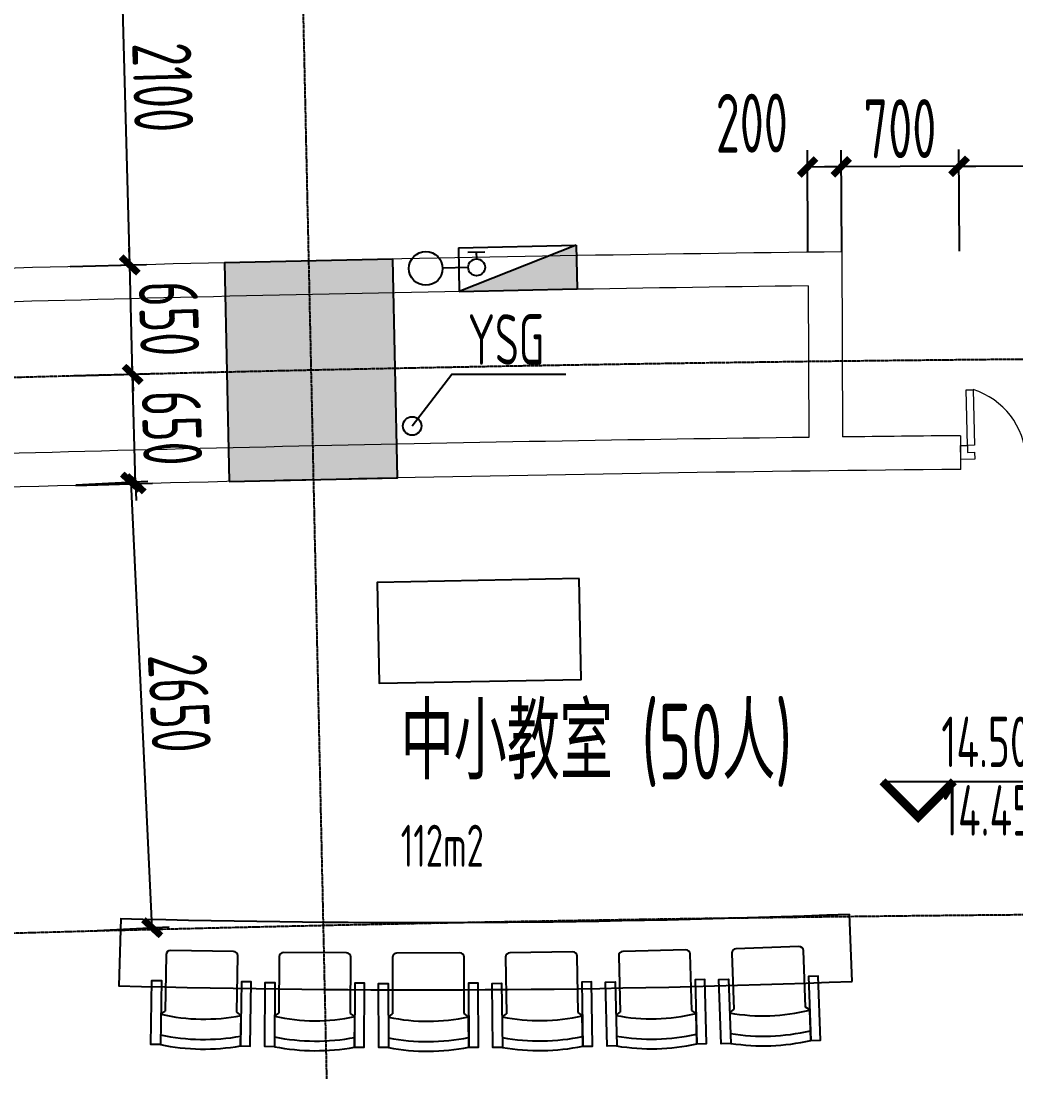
# Model space of a CAD drawing. Header units: millimetres. Extents: x 11677979 to 24947533, y -12764720 to -6308891.
# Drawn here: x 11770059 to 11775968, y -6381724 to -6375480 of the extents above; entities that cross this region are included whole.
import ezdxf
from ezdxf.enums import TextEntityAlignment as Align

# ---------------------------------------------------------------- set-up
doc = ezdxf.new("R2010")
doc.units = ezdxf.units.MM
doc.header["$LTSCALE"] = 10
for name, pattern in [('A2-RG-AXIS$0$CENTER', [2, 1.25, -0.25, 0.25, -0.25]), ('A2-RG-AXIS$0$DOTE', [2.42, 2, -0.2, 0.02, -0.2]), ('A2-RI-F4$0$A2-RG-AXIS$0$CENTER', [2, 1.25, -0.25, 0.25, -0.25]), ('A2-RI-F4$0$A2-RG-AXIS$0$DOTE', [2.42, 2, -0.2, 0.02, -0.2])]:
    doc.linetypes.add(name, pattern=pattern)
for name, color, linetype in [('A2-RB-F4$0$A-DIMS-100', 1, 'Continuous'), ('A2-RD-F4$0$$0$123', 251, 'Continuous'), ('A2-RG-AXIS$0$A-GRID', 1, 'A2-RG-AXIS$0$CENTER'), ('A2-RI-F4$0$$2$A-SYMB', 4, 'Continuous'), ('A2-RI-F4$0$0P-FE-FH-P', 41, 'A2-RI-F4$0$YJdef_FE-FH_LINE_F'), ('A2-RI-F4$0$0P-FE-FH-V', 141, 'Continuous'), ('A2-RI-F4$0$0P-FE-HY', 141, 'Continuous'), ('A2-RI-F4$0$A-ROOF-DRAN', 175, 'Continuous'), ('A2-RI-F4$0$A-SYMB-AREA', 4, 'Continuous'), ('A2-RI-F4$0$A-SYMB-NAME', 4, 'Continuous'), ('A2-RI-F4$0$A2-RB-F4$0$A-DIMS-100', 1, 'Continuous'), ('A2-RI-F4$0$A2-RD-F4$0$$0$123', 251, 'Continuous'), ('A2-RI-F4$0$A2-RG-AXIS$0$A-GRID', 1, 'A2-RI-F4$0$A2-RG-AXIS$0$CENTER'), ('A2-RI-F4$0$A2-RS-F4$0$A-HATH-GRAY', 8, 'Continuous'), ('A2-RI-F4$0$A2-RS-F4$0$A-WALL-CONC', 6, 'Continuous'), ('A2-RS-F4$0$A-HATH-GRAY', 8, 'Continuous'), ('A2-RS-F4$0$A-WALL-CONC', 6, 'Continuous')]:
    doc.layers.add(name, color=color, linetype=linetype)
doc.layers.add('A2-RI-F4$0$A-DOOR', color=32, linetype='Continuous', lineweight=5)
doc.layers.add('A2-RI-F4$0$A-WALL', color=7, linetype='Continuous', lineweight=5)
doc.styles.add('A2-RB-F4$0$XD2008', font='hzs.shx', dxfattribs={"width": 0.7, "bigfont": 'hztxt.shx'})
doc.styles.add('A2-RI-F4$0$$0$XD2008', font='hzs.shx', dxfattribs={"width": 0.7, "bigfont": 'hztxt.shx'})
doc.styles.add('A2-RI-F4$0$A2-RB-F4$0$XD2008', font='hzs.shx', dxfattribs={"width": 0.7, "bigfont": 'hztxt.shx'})
doc.styles.add('A2-RI-F4$0$ECADI', font='hzs.shx', dxfattribs={"width": 0.7, "bigfont": 'hztxt.shx'})
doc.styles.add('A2-RI-F4$0$hz1', font='hzs.shx', dxfattribs={"width": 0.75, "bigfont": 'hztxt.shx'})
doc.linetypes.add('A2-RI-F4$0$YJdef_FE-FH_LINE_F', pattern='A,4,-0.2,["F",A2-RI-F4$0$hz1,S=0.2,R=0,X=-0.1,Y=-0.1],-0.1', length=4.3)
doc.dimstyles.new('A2-RB-F4$0$XD100$0', dxfattribs={"dimscale": 100, "dimtxt": 3.5, "dimasz": 1, "dimexe": 1, "dimexo": 2, "dimgap": 0.5, "dimtad": 1, "dimdec": 0, "dimdsep": 46, "dimtxsty": 'A2-RB-F4$0$XD2008', "dimblk1": 'A2-RB-F4$0$_ArchTick', "dimblk2": 'A2-RB-F4$0$_ArchTick', "dimsah": 1, "dimcen": 2.5, "dimclrt": 4, "dimaunit": 1, "dimadec": 0, "dimazin": 0, "dimtfac": 1, "dimtdec": 0, "dimtix": 1, "dimtmove": 1, "dimatfit": 3, "dimfxl": 0, "dimtolj": 1, "dimtzin": 0, "dimarcsym": 0})
doc.dimstyles.new('A2-RI-F4$0$A2-RB-F4$0$XD100$0', dxfattribs={"dimscale": 100, "dimtxt": 3.5, "dimasz": 1, "dimexe": 1, "dimexo": 2, "dimgap": 0.5, "dimtad": 1, "dimdec": 0, "dimdsep": 46, "dimtxsty": 'A2-RI-F4$0$A2-RB-F4$0$XD2008', "dimblk1": 'A2-RI-F4$0$A2-RB-F4$0$_ArchTick', "dimblk2": 'A2-RI-F4$0$A2-RB-F4$0$_ArchTick', "dimsah": 1, "dimcen": 2.5, "dimclrt": 4, "dimaunit": 1, "dimadec": 0, "dimazin": 0, "dimtfac": 1, "dimtdec": 0, "dimtix": 1, "dimtmove": 1, "dimatfit": 3, "dimfxl": 0, "dimtolj": 1, "dimtzin": 0, "dimarcsym": 0})

# ---------------------------------------------------------------- blocks, each defined once
blk = doc.blocks.new('A2-RB-F4$0$_ArchTick')
at = {"color": 0, "linetype": 'ByBlock', "const_width": 0.4}
blk.add_lwpolyline([(-0.5, -0.5), (0.5, 0.5)], dxfattribs=at)
blk = doc.blocks.new('*D273')
at = {"layer": 'A2-RB-F4$0$A-DIMS-100', "color": 0, "lineweight": -2, "transparency": 16777216}
for p, q in [((11770384.7, -6378234.8), (11770811.9, -6378214.5)), ((11770837.9, -6380866.8), (11770712, -6378219.2)), ((11770510.5, -6380882.4), (11770937.7, -6380862.1))]:
    blk.add_line(p, q, dxfattribs=at)
at = {"layer": 'Defpoints', "color": 0, "transparency": 16777216}
for p in [(11770712, -6378219.2), (11770184.9, -6378244.3), (11770310.7, -6380891.9)]:
    blk.add_point(p, dxfattribs=at)
at = {"layer": 'A2-RB-F4$0$A-DIMS-100', "color": 0, "lineweight": -2, "transparency": 16777216, "xscale": 100, "yscale": 100, "zscale": 100}
for p, rotation in [((11770712, -6378219.2), 92.72074482102119), ((11770837.9, -6380866.8), 272.7207448210212)]:
    blk.add_blockref('A2-RB-F4$0$_ArchTick', p, dxfattribs=dict(at, rotation=rotation))
at = {"layer": 'A2-RB-F4$0$A-DIMS-100', "color": 4, "transparency": 16777216, "insert": (11770999.7, -6379532.3), "char_height": 350, "attachment_point": 5, "rotation": 272.72074, "style": 'A2-RB-F4$0$XD2008'}
blk.add_mtext('\\A1;2650', dxfattribs=at)
blk = doc.blocks.new('*D324')
at = {"layer": 'A2-RB-F4$0$A-DIMS-100', "color": 0, "lineweight": -2, "transparency": 16777216}
for p, q in [((11770721.8, -6377579.5), (11770719.1, -6377479.6)), ((11770367.3, -6377589.1), (11770821.8, -6377576.8)), ((11770739.4, -6378229.3), (11770721.8, -6377579.5)), ((11770384.8, -6378238.9), (11770839.4, -6378226.6)), ((11770739.4, -6378229.3), (11770742.1, -6378329.2))]:
    blk.add_line(p, q, dxfattribs=at)
at = {"layer": 'Defpoints', "color": 0, "transparency": 16777216}
for p in [(11770167.3, -6377594.5), (11770721.8, -6377579.5), (11770184.9, -6378244.3)]:
    blk.add_point(p, dxfattribs=at)
at = {"layer": 'A2-RB-F4$0$A-DIMS-100', "color": 0, "lineweight": -2, "transparency": 16777216, "xscale": 100, "yscale": 100, "zscale": 100}
for p, rotation in [((11770721.8, -6377579.5), 271.5494321875487), ((11770739.4, -6378229.3), 91.54943218754872)]:
    blk.add_blockref('A2-RB-F4$0$_ArchTick', p, dxfattribs=dict(at, rotation=rotation))
at = {"layer": 'A2-RB-F4$0$A-DIMS-100', "color": 4, "transparency": 16777216, "insert": (11770955.5, -6377898.3), "char_height": 350, "attachment_point": 5, "rotation": 271.54943, "style": 'A2-RB-F4$0$XD2008'}
blk.add_mtext('\\A1;650', dxfattribs=at)
blk = doc.blocks.new('*D325')
at = {"layer": 'A2-RB-F4$0$A-DIMS-100', "color": 0, "lineweight": -2, "transparency": 16777216}
for p, q in [((11770704.3, -6376929.8), (11770701.6, -6376829.8)), ((11770349.7, -6376939.3), (11770804.2, -6376927.1)), ((11770721.8, -6377579.5), (11770704.3, -6376929.8)), ((11770367.3, -6377589.1), (11770821.8, -6377576.8)), ((11770721.8, -6377579.5), (11770724.5, -6377679.5))]:
    blk.add_line(p, q, dxfattribs=at)
at = {"layer": 'Defpoints', "color": 0, "transparency": 16777216}
for p in [(11770149.8, -6376944.8), (11770704.3, -6376929.8), (11770167.3, -6377594.5)]:
    blk.add_point(p, dxfattribs=at)
at = {"layer": 'A2-RB-F4$0$A-DIMS-100', "color": 0, "lineweight": -2, "transparency": 16777216, "xscale": 100, "yscale": 100, "zscale": 100}
for p, rotation in [((11770704.3, -6376929.8), 271.5494782955902), ((11770721.8, -6377579.5), 91.54947829559023)]:
    blk.add_blockref('A2-RB-F4$0$_ArchTick', p, dxfattribs=dict(at, rotation=rotation))
at = {"layer": 'A2-RB-F4$0$A-DIMS-100', "color": 4, "transparency": 16777216, "insert": (11770938, -6377248.6), "char_height": 350, "attachment_point": 5, "rotation": 271.54948, "style": 'A2-RB-F4$0$XD2008'}
blk.add_mtext('\\A1;650', dxfattribs=at)
blk = doc.blocks.new('*D326')
at = {"layer": 'A2-RB-F4$0$A-DIMS-100', "color": 0, "lineweight": -2, "transparency": 16777216}
for p, q in [((11770292.9, -6374840.1), (11770747.4, -6374827.8)), ((11770704.3, -6376929.8), (11770647.5, -6374830.5)), ((11770349.7, -6376939.3), (11770804.2, -6376927.1))]:
    blk.add_line(p, q, dxfattribs=at)
at = {"layer": 'Defpoints', "color": 0, "transparency": 16777216}
for p in [(11770093, -6374845.5), (11770647.5, -6374830.5), (11770149.8, -6376944.8)]:
    blk.add_point(p, dxfattribs=at)
at = {"layer": 'A2-RB-F4$0$A-DIMS-100', "color": 0, "lineweight": -2, "transparency": 16777216, "xscale": 100, "yscale": 100, "zscale": 100}
for p, rotation in [((11770647.5, -6374830.5), 91.54943228193672), ((11770704.3, -6376929.8), 271.5494322819367)]:
    blk.add_blockref('A2-RB-F4$0$_ArchTick', p, dxfattribs=dict(at, rotation=rotation))
at = {"layer": 'A2-RB-F4$0$A-DIMS-100', "color": 4, "transparency": 16777216, "insert": (11770900.8, -6375874.1), "char_height": 350, "attachment_point": 5, "rotation": 271.54943, "style": 'A2-RB-F4$0$XD2008'}
blk.add_mtext('\\A1;2100', dxfattribs=at)
blk = doc.blocks.new('*D98')
at = {"layer": 'A2-RB-F4$0$A-DIMS-100', "color": 0, "lineweight": -2, "transparency": 16777216}
for p, q in [((11775633, -6376847.8), (11775629.6, -6376243.2)), ((11776933, -6376840.5), (11776929.6, -6376235.8)), ((11775630.2, -6376343.2), (11776930.2, -6376335.8))]:
    blk.add_line(p, q, dxfattribs=at)
at = {"layer": 'Defpoints', "color": 0, "transparency": 16777216}
for p in [(11776930.2, -6376335.8), (11776934.2, -6377040.5), (11775634.2, -6377047.8)]:
    blk.add_point(p, dxfattribs=at)
at = {"layer": 'A2-RB-F4$0$A-DIMS-100', "color": 0, "lineweight": -2, "transparency": 16777216, "xscale": 100, "yscale": 100, "zscale": 100}
for p, rotation in [((11775630.2, -6376343.2), 180.3247696777217), ((11776930.2, -6376335.8), 0.3247696777217212)]:
    blk.add_blockref('A2-RB-F4$0$_ArchTick', p, dxfattribs=dict(at, rotation=rotation))
at = {"layer": 'A2-RB-F4$0$A-DIMS-100', "color": 4, "transparency": 16777216, "insert": (11776278.9, -6376114.5), "char_height": 350, "attachment_point": 5, "rotation": 0.32477, "style": 'A2-RB-F4$0$XD2008'}
blk.add_mtext('\\A1;1300', dxfattribs=at)
blk = doc.blocks.new('*D99')
at = {"layer": 'A2-RB-F4$0$A-DIMS-100', "color": 0, "lineweight": -2, "transparency": 16777216}
for p, q in [((11774933.1, -6376851.5), (11774930, -6376246.8)), ((11775633.1, -6376847.8), (11775630, -6376243.2)), ((11774930.5, -6376346.8), (11774830.5, -6376347.3)), ((11775630.5, -6376343.2), (11774930.5, -6376346.8)), ((11775630.5, -6376343.2), (11775730.5, -6376342.6))]:
    blk.add_line(p, q, dxfattribs=at)
at = {"layer": 'Defpoints', "color": 0, "transparency": 16777216}
for p in [(11774930.5, -6376346.8), (11774934.2, -6377051.5), (11775634.2, -6377047.8)]:
    blk.add_point(p, dxfattribs=at)
at = {"layer": 'A2-RB-F4$0$A-DIMS-100', "color": 0, "lineweight": -2, "transparency": 16777216, "xscale": 100, "yscale": 100, "zscale": 100}
for p, rotation in [((11774930.5, -6376346.8), 0.2951880125067424), ((11775630.5, -6376343.2), 180.2951880125067)]:
    blk.add_blockref('A2-RB-F4$0$_ArchTick', p, dxfattribs=dict(at, rotation=rotation))
at = {"layer": 'A2-RB-F4$0$A-DIMS-100', "color": 4, "transparency": 16777216, "insert": (11775279.4, -6376120), "char_height": 350, "attachment_point": 5, "rotation": 0.29519, "style": 'A2-RB-F4$0$XD2008'}
blk.add_mtext('\\A1;700', dxfattribs=at)
blk = doc.blocks.new('*D100')
at = {"layer": 'A2-RB-F4$0$A-DIMS-100', "color": 0, "lineweight": -2, "transparency": 16777216}
for p, q in [((11774733.1, -6376852.5), (11774730, -6376247.8)), ((11774933.1, -6376851.5), (11774930, -6376246.8)), ((11774930.5, -6376346.8), (11774730.5, -6376347.8))]:
    blk.add_line(p, q, dxfattribs=at)
at = {"layer": 'Defpoints', "color": 0, "transparency": 16777216}
for p in [(11774730.5, -6376347.8), (11774734.2, -6377052.5), (11774934.2, -6377051.5)]:
    blk.add_point(p, dxfattribs=at)
at = {"layer": 'A2-RB-F4$0$A-DIMS-100', "color": 0, "lineweight": -2, "transparency": 16777216, "xscale": 100, "yscale": 100, "zscale": 100}
for p, rotation in [((11774730.5, -6376347.8), 180.2951880124022), ((11774930.5, -6376346.8), 0.2951880124021411)]:
    blk.add_blockref('A2-RB-F4$0$_ArchTick', p, dxfattribs=dict(at, rotation=rotation))
at = {"layer": 'A2-RB-F4$0$A-DIMS-100', "color": 4, "transparency": 16777216, "insert": (11774399.4, -6376087.4), "char_height": 350, "attachment_point": 5, "rotation": 0.29519, "style": 'A2-RB-F4$0$XD2008'}
blk.add_mtext('\\A1;200', dxfattribs=at)
blk = doc.blocks.new('A2-RD-F4$0$LEC-SEAT')
for p, q in [((-21, -0.88), (-21, -8.02)), ((-21, -8.02), (-20, -8.74)), ((-20, -8.74), (-20, -21.94)), ((-2.25, -8.02), (-3.25, -8.74)), ((-3.25, -21.94), (-3.25, -8.74)), ((-19, -22.94), (-4.25, -22.94))]:
    blk.add_line(p, q)
for points in [[(-21, -0.88), (-23.25, -0.88), (-23.25, -15.88), (-21, -15.88)], [(-2.25, -0.88), (0, -0.88), (0, -15.88), (-2.25, -15.88)]]:
    blk.add_lwpolyline(points, close=True)
for centre, radius, start, end in [((-11.62, -50.6), 50.6, 79.3218, 100.6782), ((-11.62, -50.64), 48.39, 78.8293, 101.1707), ((-11.62, -50.78), 43.78, 77.6351, 102.3649), ((-19, -21.94), 1, 180, 270), ((-4.25, -21.94), 1, 270, 360)]:
    blk.add_arc(centre, radius, start, end)
blk = doc.blocks.new('A2-RD-F4')
at = {"layer": 'A2-RD-F4$0$$0$123', "linetype": 'Continuous'}
for p, q in [((11774994.7, -6381185.2), (11774980.3, -6380785.5)), ((11770642.4, -6381211.8), (11770652.7, -6380811.9))]:
    blk.add_line(p, q, dxfattribs=at)
blk.add_lwpolyline([(11773373.6, -6378791.3), (11772173.8, -6378814.9), (11772185.6, -6379414.8), (11773385.4, -6379391.2)], close=True, dxfattribs=at)
for radius, start, end in [(65200.5, 268.442671, 272.251029), (65600.5, 268.443743, 272.249957)]:
    blk.add_arc((11772419.3, -6315635.2), radius, start, end, dxfattribs=at)
for p, xscale, yscale, zscale, rotation in [((11774217.9, -6381577.8), 25.4, 25.4, 25.4, 182.0305746541638), ((11770829, -6381582.6), 25.40000000000003, 25.40000000000003, 25.40000000000003, 179.0912889398781), ((11771506.7, -6381595.5), 25.40000000000006, 25.40000000000006, 25.40000000000006, 179.6791460827353), ((11772184.6, -6381601.5), 25.39999999999998, 25.39999999999998, 25.39999999999998, 180.2670032255924), ((11772862.4, -6381600.6), 25.39999999999993, 25.39999999999993, 25.39999999999993, 180.8548603684495), ((11773540.2, -6381592.6), 25.4, 25.4, 25.4, 181.4427175113067)]:
    blk.add_blockref('A2-RD-F4$0$LEC-SEAT', p, dxfattribs=dict(at, xscale=xscale, yscale=yscale, zscale=zscale, rotation=rotation))
blk = doc.blocks.new('A2-RG-AXIS')
at = {"layer": 'A2-RG-AXIS$0$A-GRID', "linetype": 'A2-RG-AXIS$0$DOTE'}
blk.add_line((11771570.2, -6367957.3), (11772452.4, -6408147.6), dxfattribs=at)
for radius in [323300, 316700, 313400]:
    blk.add_arc((11778730.7, -6694178.7), radius, 75.589285, 95.407644, dxfattribs=at)
blk = doc.blocks.new('A2-RI-F4$0$5erhfh')
at = {"layer": 'A2-RI-F4$0$A-SYMB-AREA', "style": 'A2-RI-F4$0$ECADI', "width": 0.7}
blk.add_attdef('340M2', text='', height=2.5, dxfattribs=at).set_placement((0, 1.25), align=Align.MIDDLE_LEFT)
at = {"layer": 'A2-RI-F4$0$A-SYMB-NAME', "style": 'A2-RI-F4$0$ECADI', "width": 0.7}
blk.add_attdef('CHINESENAME', (-12.292, 3.087), '', height=4.5, dxfattribs=at)
blk = doc.blocks.new('A2-RI-F4$0$SERSRHRHDTRJ')
at = {"layer": 'A2-RI-F4$0$A-DOOR'}
for p, q in [((11800475.4, -6393800), (11800415.4, -6394655.5)), ((11800456.9, -6394658.5), (11800516.9, -6393803.1)), ((11800516.9, -6393803.1), (11800475.4, -6393800)), ((11800431.4, -6393945.8), (11800419.8, -6394105.8)), ((11800466.6, -6393948.4), (11800431.4, -6393945.8)), ((11800543.3, -6393953.9), (11800508.1, -6393951.4)), ((11800543.3, -6393953.9), (11800531.7, -6394113.9)), ((11800455, -6394108.3), (11800419.8, -6394105.8)), ((11800531.7, -6394113.9), (11800496.6, -6394111.3)), ((11799243, -6394573.2), (11799266.1, -6394243.9)), ((11799266.1, -6394243.9), (11799307.6, -6394246.8)), ((11799307.6, -6394246.8), (11799284.6, -6394576.1)), ((11799195.7, -6394653.5), (11799201.5, -6394570.3)), ((11799201.5, -6394570.3), (11799243, -6394573.2)), ((11799243, -6394573.2), (11799240.1, -6394614.8)), ((11799284.6, -6394576.1), (11799243, -6394573.2)), ((11799240.1, -6394614.8), (11799281.7, -6394617.7)), ((11799281.7, -6394617.7), (11799278.8, -6394659.3)), ((11799278.8, -6394659.3), (11799195.7, -6394653.5)), ((11799195.7, -6394653.5), (11799195.7, -6394653.5)), ((11800412.4, -6394697), (11800409.3, -6394738.6)), ((11800453.9, -6394700), (11800412.4, -6394697)), ((11800415.4, -6394655.5), (11800456.9, -6394658.5)), ((11800456.9, -6394658.5), (11800453.9, -6394700)), ((11800498.5, -6394661.5), (11800456.9, -6394658.5)), ((11800492.5, -6394744.6), (11800498.5, -6394661.5)), ((11800409.3, -6394738.6), (11800492.5, -6394744.6)), ((11800492.5, -6394744.6), (11800492.5, -6394744.6))]:
    blk.add_line(p, q, dxfattribs=at)
for centre, radius, start, end in [((11800532.6, -6394751.2), 952.8, 93.44102, 175.72163), ((11799135.2, -6394659.8), 447.6, 357.40877, 67.34678)]:
    blk.add_arc(centre, radius, start, end, dxfattribs=at)
blk = doc.blocks.new('A2-RI-F4$0$A2-RB-F4$0$_ArchTick')
at = {"color": 0, "linetype": 'ByBlock', "const_width": 0.4}
blk.add_lwpolyline([(-0.5, -0.5), (0.5, 0.5)], dxfattribs=at)
blk = doc.blocks.new('*D798')
at = {"layer": 'A2-RI-F4$0$A2-RB-F4$0$A-DIMS-100', "color": 0, "lineweight": -2, "transparency": 16777216}
for p, q in [((11770384.7, -6378234.8), (11770811.9, -6378214.5)), ((11770837.9, -6380866.8), (11770712, -6378219.2)), ((11770510.5, -6380882.4), (11770937.7, -6380862.1))]:
    blk.add_line(p, q, dxfattribs=at)
at = {"layer": 'Defpoints', "color": 0, "transparency": 16777216}
for p in [(11770712, -6378219.2), (11770184.9, -6378244.3), (11770310.7, -6380891.9)]:
    blk.add_point(p, dxfattribs=at)
at = {"layer": 'A2-RI-F4$0$A2-RB-F4$0$A-DIMS-100', "color": 0, "lineweight": -2, "transparency": 16777216, "xscale": 100, "yscale": 100, "zscale": 100}
for p, rotation in [((11770712, -6378219.2), 92.72074482102119), ((11770837.9, -6380866.8), 272.7207448210212)]:
    blk.add_blockref('A2-RI-F4$0$A2-RB-F4$0$_ArchTick', p, dxfattribs=dict(at, rotation=rotation))
at = {"layer": 'A2-RI-F4$0$A2-RB-F4$0$A-DIMS-100', "color": 4, "transparency": 16777216, "insert": (11770999.7, -6379532.3), "char_height": 350, "attachment_point": 5, "rotation": 272.72074, "style": 'A2-RI-F4$0$A2-RB-F4$0$XD2008'}
blk.add_mtext('\\A1;2650', dxfattribs=at)
blk = doc.blocks.new('*D849')
at = {"layer": 'A2-RI-F4$0$A2-RB-F4$0$A-DIMS-100', "color": 0, "lineweight": -2, "transparency": 16777216}
for p, q in [((11770721.8, -6377579.5), (11770719.1, -6377479.6)), ((11770367.3, -6377589.1), (11770821.8, -6377576.8)), ((11770739.4, -6378229.3), (11770721.8, -6377579.5)), ((11770384.8, -6378238.9), (11770839.4, -6378226.6)), ((11770739.4, -6378229.3), (11770742.1, -6378329.2))]:
    blk.add_line(p, q, dxfattribs=at)
at = {"layer": 'Defpoints', "color": 0, "transparency": 16777216}
for p in [(11770167.3, -6377594.5), (11770721.8, -6377579.5), (11770184.9, -6378244.3)]:
    blk.add_point(p, dxfattribs=at)
at = {"layer": 'A2-RI-F4$0$A2-RB-F4$0$A-DIMS-100', "color": 0, "lineweight": -2, "transparency": 16777216, "xscale": 100, "yscale": 100, "zscale": 100}
for p, rotation in [((11770721.8, -6377579.5), 271.5494321875487), ((11770739.4, -6378229.3), 91.54943218754872)]:
    blk.add_blockref('A2-RI-F4$0$A2-RB-F4$0$_ArchTick', p, dxfattribs=dict(at, rotation=rotation))
at = {"layer": 'A2-RI-F4$0$A2-RB-F4$0$A-DIMS-100', "color": 4, "transparency": 16777216, "insert": (11770955.5, -6377898.3), "char_height": 350, "attachment_point": 5, "rotation": 271.54943, "style": 'A2-RI-F4$0$A2-RB-F4$0$XD2008'}
blk.add_mtext('\\A1;650', dxfattribs=at)
blk = doc.blocks.new('*D850')
at = {"layer": 'A2-RI-F4$0$A2-RB-F4$0$A-DIMS-100', "color": 0, "lineweight": -2, "transparency": 16777216}
for p, q in [((11770704.3, -6376929.8), (11770701.6, -6376829.8)), ((11770349.7, -6376939.3), (11770804.2, -6376927.1)), ((11770721.8, -6377579.5), (11770704.3, -6376929.8)), ((11770367.3, -6377589.1), (11770821.8, -6377576.8)), ((11770721.8, -6377579.5), (11770724.5, -6377679.5))]:
    blk.add_line(p, q, dxfattribs=at)
at = {"layer": 'Defpoints', "color": 0, "transparency": 16777216}
for p in [(11770149.8, -6376944.8), (11770704.3, -6376929.8), (11770167.3, -6377594.5)]:
    blk.add_point(p, dxfattribs=at)
at = {"layer": 'A2-RI-F4$0$A2-RB-F4$0$A-DIMS-100', "color": 0, "lineweight": -2, "transparency": 16777216, "xscale": 100, "yscale": 100, "zscale": 100}
for p, rotation in [((11770704.3, -6376929.8), 271.5494782955902), ((11770721.8, -6377579.5), 91.54947829559023)]:
    blk.add_blockref('A2-RI-F4$0$A2-RB-F4$0$_ArchTick', p, dxfattribs=dict(at, rotation=rotation))
at = {"layer": 'A2-RI-F4$0$A2-RB-F4$0$A-DIMS-100', "color": 4, "transparency": 16777216, "insert": (11770938, -6377248.6), "char_height": 350, "attachment_point": 5, "rotation": 271.54948, "style": 'A2-RI-F4$0$A2-RB-F4$0$XD2008'}
blk.add_mtext('\\A1;650', dxfattribs=at)
blk = doc.blocks.new('*D851')
at = {"layer": 'A2-RI-F4$0$A2-RB-F4$0$A-DIMS-100', "color": 0, "lineweight": -2, "transparency": 16777216}
for p, q in [((11770292.9, -6374840.1), (11770747.4, -6374827.8)), ((11770704.3, -6376929.8), (11770647.5, -6374830.5)), ((11770349.7, -6376939.3), (11770804.2, -6376927.1))]:
    blk.add_line(p, q, dxfattribs=at)
at = {"layer": 'Defpoints', "color": 0, "transparency": 16777216}
for p in [(11770093, -6374845.5), (11770647.5, -6374830.5), (11770149.8, -6376944.8)]:
    blk.add_point(p, dxfattribs=at)
at = {"layer": 'A2-RI-F4$0$A2-RB-F4$0$A-DIMS-100', "color": 0, "lineweight": -2, "transparency": 16777216, "xscale": 100, "yscale": 100, "zscale": 100}
for p, rotation in [((11770647.5, -6374830.5), 91.54943228193672), ((11770704.3, -6376929.8), 271.5494322819367)]:
    blk.add_blockref('A2-RI-F4$0$A2-RB-F4$0$_ArchTick', p, dxfattribs=dict(at, rotation=rotation))
at = {"layer": 'A2-RI-F4$0$A2-RB-F4$0$A-DIMS-100', "color": 4, "transparency": 16777216, "insert": (11770900.8, -6375874.1), "char_height": 350, "attachment_point": 5, "rotation": 271.54943, "style": 'A2-RI-F4$0$A2-RB-F4$0$XD2008'}
blk.add_mtext('\\A1;2100', dxfattribs=at)
blk = doc.blocks.new('*D623')
at = {"layer": 'A2-RI-F4$0$A2-RB-F4$0$A-DIMS-100', "color": 0, "lineweight": -2, "transparency": 16777216}
for p, q in [((11775633, -6376847.8), (11775629.6, -6376243.2)), ((11776933, -6376840.5), (11776929.6, -6376235.8)), ((11775630.2, -6376343.2), (11776930.2, -6376335.8))]:
    blk.add_line(p, q, dxfattribs=at)
at = {"layer": 'Defpoints', "color": 0, "transparency": 16777216}
for p in [(11776930.2, -6376335.8), (11776934.2, -6377040.5), (11775634.2, -6377047.8)]:
    blk.add_point(p, dxfattribs=at)
at = {"layer": 'A2-RI-F4$0$A2-RB-F4$0$A-DIMS-100', "color": 0, "lineweight": -2, "transparency": 16777216, "xscale": 100, "yscale": 100, "zscale": 100}
for p, rotation in [((11775630.2, -6376343.2), 180.3247696777217), ((11776930.2, -6376335.8), 0.3247696777217212)]:
    blk.add_blockref('A2-RI-F4$0$A2-RB-F4$0$_ArchTick', p, dxfattribs=dict(at, rotation=rotation))
at = {"layer": 'A2-RI-F4$0$A2-RB-F4$0$A-DIMS-100', "color": 4, "transparency": 16777216, "insert": (11776278.9, -6376114.5), "char_height": 350, "attachment_point": 5, "rotation": 0.32477, "style": 'A2-RI-F4$0$A2-RB-F4$0$XD2008'}
blk.add_mtext('\\A1;1300', dxfattribs=at)
blk = doc.blocks.new('*D624')
at = {"layer": 'A2-RI-F4$0$A2-RB-F4$0$A-DIMS-100', "color": 0, "lineweight": -2, "transparency": 16777216}
for p, q in [((11774933.1, -6376851.5), (11774930, -6376246.8)), ((11775633.1, -6376847.8), (11775630, -6376243.2)), ((11774930.5, -6376346.8), (11774830.5, -6376347.3)), ((11775630.5, -6376343.2), (11774930.5, -6376346.8)), ((11775630.5, -6376343.2), (11775730.5, -6376342.6))]:
    blk.add_line(p, q, dxfattribs=at)
at = {"layer": 'Defpoints', "color": 0, "transparency": 16777216}
for p in [(11774930.5, -6376346.8), (11774934.2, -6377051.5), (11775634.2, -6377047.8)]:
    blk.add_point(p, dxfattribs=at)
at = {"layer": 'A2-RI-F4$0$A2-RB-F4$0$A-DIMS-100', "color": 0, "lineweight": -2, "transparency": 16777216, "xscale": 100, "yscale": 100, "zscale": 100}
for p, rotation in [((11774930.5, -6376346.8), 0.2951880125067424), ((11775630.5, -6376343.2), 180.2951880125067)]:
    blk.add_blockref('A2-RI-F4$0$A2-RB-F4$0$_ArchTick', p, dxfattribs=dict(at, rotation=rotation))
at = {"layer": 'A2-RI-F4$0$A2-RB-F4$0$A-DIMS-100', "color": 4, "transparency": 16777216, "insert": (11775279.4, -6376120), "char_height": 350, "attachment_point": 5, "rotation": 0.29519, "style": 'A2-RI-F4$0$A2-RB-F4$0$XD2008'}
blk.add_mtext('\\A1;700', dxfattribs=at)
blk = doc.blocks.new('*D625')
at = {"layer": 'A2-RI-F4$0$A2-RB-F4$0$A-DIMS-100', "color": 0, "lineweight": -2, "transparency": 16777216}
for p, q in [((11774733.1, -6376852.5), (11774730, -6376247.8)), ((11774933.1, -6376851.5), (11774930, -6376246.8)), ((11774930.5, -6376346.8), (11774730.5, -6376347.8))]:
    blk.add_line(p, q, dxfattribs=at)
at = {"layer": 'Defpoints', "color": 0, "transparency": 16777216}
for p in [(11774730.5, -6376347.8), (11774734.2, -6377052.5), (11774934.2, -6377051.5)]:
    blk.add_point(p, dxfattribs=at)
at = {"layer": 'A2-RI-F4$0$A2-RB-F4$0$A-DIMS-100', "color": 0, "lineweight": -2, "transparency": 16777216, "xscale": 100, "yscale": 100, "zscale": 100}
for p, rotation in [((11774730.5, -6376347.8), 180.2951880124022), ((11774930.5, -6376346.8), 0.2951880124021411)]:
    blk.add_blockref('A2-RI-F4$0$A2-RB-F4$0$_ArchTick', p, dxfattribs=dict(at, rotation=rotation))
at = {"layer": 'A2-RI-F4$0$A2-RB-F4$0$A-DIMS-100', "color": 4, "transparency": 16777216, "insert": (11774399.4, -6376087.4), "char_height": 350, "attachment_point": 5, "rotation": 0.29519, "style": 'A2-RI-F4$0$A2-RB-F4$0$XD2008'}
blk.add_mtext('\\A1;200', dxfattribs=at)
blk = doc.blocks.new('A2-RI-F4$0$A2-RD-F4$0$LEC-SEAT')
for p, q in [((-21, -0.88), (-21, -8.02)), ((-21, -8.02), (-20, -8.74)), ((-20, -8.74), (-20, -21.94)), ((-2.25, -8.02), (-3.25, -8.74)), ((-3.25, -21.94), (-3.25, -8.74)), ((-19, -22.94), (-4.25, -22.94))]:
    blk.add_line(p, q)
for points in [[(-21, -0.88), (-23.25, -0.88), (-23.25, -15.88), (-21, -15.88)], [(-2.25, -0.88), (0, -0.88), (0, -15.88), (-2.25, -15.88)]]:
    blk.add_lwpolyline(points, close=True)
for centre, radius, start, end in [((-11.62, -50.6), 50.6, 79.3218, 100.6782), ((-11.62, -50.64), 48.39, 78.8293, 101.1707), ((-11.62, -50.78), 43.78, 77.6351, 102.3649), ((-19, -21.94), 1, 180, 270), ((-4.25, -21.94), 1, 270, 360)]:
    blk.add_arc(centre, radius, start, end)
blk = doc.blocks.new('A2-RI-F4$0$A2-RD-F4')
at = {"layer": 'A2-RI-F4$0$A2-RD-F4$0$$0$123', "linetype": 'Continuous'}
for p, q in [((11774994.7, -6381185.2), (11774980.3, -6380785.5)), ((11770642.4, -6381211.8), (11770652.7, -6380811.9))]:
    blk.add_line(p, q, dxfattribs=at)
blk.add_lwpolyline([(11773373.6, -6378791.3), (11772173.8, -6378814.9), (11772185.6, -6379414.8), (11773385.4, -6379391.2)], close=True, dxfattribs=at)
for radius, start, end in [(65200.5, 268.442671, 272.251029), (65600.5, 268.443743, 272.249957)]:
    blk.add_arc((11772419.3, -6315635.2), radius, start, end, dxfattribs=at)
for p, xscale, yscale, zscale, rotation in [((11774217.9, -6381577.8), 25.4, 25.4, 25.4, 182.0305746541638), ((11770829, -6381582.6), 25.40000000000003, 25.40000000000003, 25.40000000000003, 179.0912889398781), ((11771506.7, -6381595.5), 25.40000000000006, 25.40000000000006, 25.40000000000006, 179.6791460827353), ((11772184.6, -6381601.5), 25.39999999999998, 25.39999999999998, 25.39999999999998, 180.2670032255924), ((11772862.4, -6381600.6), 25.39999999999993, 25.39999999999993, 25.39999999999993, 180.8548603684495), ((11773540.2, -6381592.6), 25.4, 25.4, 25.4, 181.4427175113067)]:
    blk.add_blockref('A2-RI-F4$0$A2-RD-F4$0$LEC-SEAT', p, dxfattribs=dict(at, xscale=xscale, yscale=yscale, zscale=zscale, rotation=rotation))
blk = doc.blocks.new('A2-RI-F4$0$A2-RG-AXIS')
at = {"layer": 'A2-RI-F4$0$A2-RG-AXIS$0$A-GRID', "linetype": 'A2-RI-F4$0$A2-RG-AXIS$0$DOTE'}
blk.add_line((11771570.2, -6367957.3), (11772452.4, -6408147.6), dxfattribs=at)
for radius in [323300, 316700, 313400]:
    blk.add_arc((11778730.7, -6694178.7), radius, 75.589285, 95.407644, dxfattribs=at)
blk = doc.blocks.new('A2-RI-F4$0$A2-RS-F4')
at = {"layer": 'A2-RI-F4$0$A2-RS-F4$0$A-HATH-GRAY', "ltscale": 3}
h = blk.add_hatch(color=256, dxfattribs=at)
h.paths.add_polyline_path([(11780370.9, -6378132.8), (11781370.9, -6378139.6), (11781379.7, -6376839.6), (11780379.7, -6376832.8)])
h.paths.add_polyline_path([(11771295.3, -6378216.2), (11772295, -6378194.3), (11772266.5, -6376894.6), (11771266.7, -6376916.1)])
h.paths.add_polyline_path([(11789445.2, -6378310.2), (11790444.5, -6378345.7), (11790490.7, -6377046.5), (11789491.3, -6377010.6)])
h.paths.add_polyline_path([(11794061, -6377995.6), (11794659.8, -6378034.1), (11794711.1, -6377235.6), (11794112.3, -6377197.1)])
h.paths.add_polyline_path([(11762225.8, -6378560), (11763224.5, -6378509.3), (11763158.6, -6377210.6), (11762159.9, -6377261.3)])
h.paths.add_polyline_path([(11756037.9, -6378647), (11756835.4, -6378583.6), (11756756.1, -6377586.7), (11755958.6, -6377650.1)])
h.paths.add_polyline_path([(11801644.4, -6378461.8), (11802243.1, -6378500.3), (11802294.5, -6377701.9), (11801695.7, -6377663.4)])
h.paths.add_polyline_path([(11751541.3, -6379498.7), (11752338.8, -6379435.3), (11752219.8, -6377940), (11751422.4, -6378003.4)])
h.paths.add_polyline_path([(11807663.9, -6379405.7), (11808460.5, -6379479.9), (11808571.8, -6378285.1), (11807775.3, -6378210.6)])
h.paths.add_polyline_path([(11816584.8, -6380403.2), (11817577.3, -6380525.1), (11817735.8, -6379234.7), (11816743.2, -6379112.9)])
h.paths.add_polyline_path([(11825579.4, -6381618.6), (11826568.2, -6381768.4), (11826762.9, -6380483.1), (11825774.2, -6380333.3)])
h.paths.add_polyline_path([(11793833.2, -6381538.6), (11794432, -6381577.1), (11794483.3, -6380778.7), (11793884.5, -6380740.2)])
h.paths.add_polyline_path([(11801416.6, -6382004.6), (11802015.3, -6382043.1), (11802066.7, -6381244.7), (11801467.9, -6381206.2)])
h.paths.add_polyline_path([(11834536.4, -6383084.9), (11835520.4, -6383263), (11835752, -6381983.8), (11834767.9, -6381805.7)])
h.paths.add_polyline_path([(11843441.7, -6384836.8), (11844420.2, -6385043.1), (11844688.3, -6383771), (11843709.9, -6383564.7)])
h.paths.add_polyline_path([(11849706.8, -6386047.7), (11850486.4, -6386227.4), (11850720.8, -6385255.2), (11849941.2, -6385075.5)])
h.paths.add_polyline_path([(11756683.4, -6386771.7), (11757480.7, -6386706.4), (11757402.3, -6385711.3), (11756604.9, -6385774.7)])
h.paths.add_polyline_path([(11752167.8, -6387373.9), (11752965.3, -6387310.5), (11752846.3, -6385815.2), (11752048.8, -6385878.6)])
h.paths.add_polyline_path([(11854131.9, -6387106.5), (11854911.5, -6387286.2), (11855145.9, -6386314), (11854366.3, -6386134.3)])
h.paths.add_polyline_path([(11793236.4, -6390820.6), (11793835.2, -6390859), (11793886.5, -6390060.7), (11793287.7, -6390022.2)])
h.paths.add_polyline_path([(11800819.8, -6391285.9), (11801418.6, -6391324.4), (11801469.9, -6390525.9), (11800871.2, -6390487.4)])
h.paths.add_polyline_path([(11847832.2, -6393825.3), (11848611.8, -6394005), (11848846.2, -6393032.8), (11848066.6, -6392853.1)])
h.paths.add_polyline_path([(11780263.2, -6394032.4), (11781263.2, -6394039.2), (11781272, -6392739.2), (11780272, -6392732.1)])
h.paths.add_polyline_path([(11771644.2, -6394112.4), (11772644, -6394090.4), (11772615.4, -6392790.7), (11771615.7, -6392812.3)])
h.paths.add_polyline_path([(11788881, -6394200.2), (11789880.4, -6394235.7), (11789926.5, -6392936.5), (11788927.1, -6392900.6)])
h.paths.add_polyline_path([(11793008.6, -6394363.6), (11793607.4, -6394402.1), (11793658.7, -6393603.7), (11793059.9, -6393565.2)])
h.paths.add_polyline_path([(11763031, -6394439.6), (11764029.7, -6394388.9), (11763963.9, -6393090.2), (11762965.1, -6393140.9)])
h.paths.add_polyline_path([(11757322.6, -6394796.6), (11758120, -6394731.3), (11758040.8, -6393736.3), (11757243.3, -6393799.7)])
h.paths.add_polyline_path([(11800592, -6394828.7), (11801190.8, -6394867.2), (11801242.1, -6394068.8), (11800643.4, -6394030.3)])
h.paths.add_polyline_path([(11852257.4, -6394883.9), (11853037, -6395063.6), (11853271.3, -6394091.4), (11852491.7, -6393911.7)])
h.paths.add_polyline_path([(11752786.3, -6395149.5), (11753583.8, -6395086), (11753464.9, -6393590.8), (11752667.4, -6393654.2)])
h.paths.add_polyline_path([(11806188.5, -6395237.1), (11806985.1, -6395311.3), (11807096.4, -6394116.5), (11806299.9, -6394042)])
h.paths.add_polyline_path([(11814655.7, -6396186), (11815648.4, -6396307.3), (11815806.1, -6395016.9), (11814813.5, -6394895.6)])
h.paths.add_polyline_path([(11823197.5, -6397340.4), (11824186.2, -6397490.2), (11824381, -6396204.9), (11823392.2, -6396055.1)])
h.paths.add_polyline_path([(11831681.6, -6398728.6), (11832663, -6398920.7), (11832912.6, -6397644.9), (11831931.2, -6397452.8)])
h.paths.add_polyline_path([(11840164, -6400382.5), (11841142.5, -6400588.8), (11841410.7, -6399316.8), (11840432.2, -6399110.5)])
edge = h.paths.add_edge_path()
edge.add_arc((11780719.1, -6400485.4), 450, 0, 360)
edge = h.paths.add_edge_path()
edge.add_arc((11772285.6, -6400549.4), 450, 0, 360)
edge = h.paths.add_edge_path()
edge.add_arc((11789151.8, -6400663.7), 450, 0, 360)
edge = h.paths.add_edge_path()
edge.add_arc((11763857, -6400855.6), 450, 0, 360)
h.paths.add_polyline_path([(11845945.9, -6401651.6), (11846725.5, -6401831.2), (11846959.8, -6400859), (11846180.2, -6400679.3)])
edge = h.paths.add_edge_path()
edge.add_arc((11797575.5, -6401083.9), 450, 0, 360)
edge = h.paths.add_edge_path()
edge.add_arc((11755440.6, -6401403.6), 450.5, 0, 360)
edge = h.paths.add_edge_path()
edge.add_arc((11805983.7, -6401745.9), 450, 0, 360)
h.paths.add_polyline_path([(11850371.1, -6402710), (11851150.7, -6402889.7), (11851385, -6401917.5), (11850605.5, -6401737.8)])
edge = h.paths.add_edge_path()
edge.add_arc((11814369.4, -6402649), 450, 0, 360)
edge = h.paths.add_edge_path()
edge.add_arc((11822725.7, -6403792.5), 450, 0, 360)
edge = h.paths.add_edge_path()
edge.add_arc((11831045.7, -6405175.5), 450, 0, 360)
edge = h.paths.add_edge_path()
edge.add_arc((11839322.6, -6406796.9), 450.5, 0, 360)
edge = h.paths.add_edge_path()
edge.add_arc((11847549.5, -6408655.2), 450.5, 0, 360)
at = {"layer": 'A2-RI-F4$0$A2-RS-F4$0$A-WALL-CONC'}
blk.add_3dface([(11771295.3, -6378216.2), (11772295, -6378194.3), (11772266.5, -6376894.6), (11771266.7, -6376916.1)], dxfattribs=at)
blk = doc.blocks.new('A2-RI-F4$0$ysg')
at = {"layer": 'A2-RI-F4$0$A-ROOF-DRAN'}
blk.add_lwpolyline([(21032.6, -5845.8), (21268.4, -5538.3), (21944.5, -5538.3)], dxfattribs=at)
blk.add_circle((21032.6, -5845.8), 55, dxfattribs=at)
ref = blk.add_blockref('A2-RI-F4$0$5erhfh', (22592.8, -5790.5), dxfattribs=dict(at, xscale=100, yscale=100, zscale=100))
ref.add_attrib('CHINESENAME', 'YSG', (21363.6, -5481.8), dxfattribs={"layer": 'A2-RI-F4$0$A-SYMB-NAME', "height": 300, "style": 'A2-RI-F4$0$ECADI', "width": 0.7})
blk = doc.blocks.new('A2-RI-F4$0$A$C6F954C98')
at = {"extrusion": (0, 0, -1)}
blk.add_hatch(color=256, dxfattribs=at).paths.add_polyline_path([(-260, 700), (0, 0), (0, 700)])
for p, q in [((260, 700), (0, 700)), ((0, 0), (0, 700)), ((260, 700), (0, 0)), ((260, 0), (260, 700)), ((230.7, 155.9, 0), (230.7, 55.9, 0)), ((230.7, 105.9, 0), (190.7, 105.9, 0)), ((260, 0), (0, 0))]:
    blk.add_line(p, q, dxfattribs=at)
blk.add_circle((-140.7, 105.9, 0), 50, dxfattribs=at)
blk = doc.blocks.new('A2-RI-F4$0$$2$ECADI-TAG-HGHT（国标）')
at = {"color": 1}
blk.add_line((-2.121, 2.121), (11.768, 2.121), dxfattribs=at)
at = {"color": 1, "const_width": 0.5}
blk.add_lwpolyline([(-2.121, 2.121), (0, 0), (2.121, 2.121)], dxfattribs=at)
at = {"style": 'A2-RI-F4$0$$0$XD2008', "width": 0.7}
blk.add_attdef('FL', text='', height=3, dxfattribs=at).set_placement((-2.689, 2.967), align=Align.RIGHT)
for tag, p in [('F.F.L.', (2.284, 2.967)), ('T.O.S.', (2.284, -1.104))]:
    blk.add_attdef(tag, p, '', height=3, dxfattribs=at)
blk = doc.blocks.new('A2-RS-F4')
at = {"layer": 'A2-RS-F4$0$A-HATH-GRAY', "ltscale": 3}
h = blk.add_hatch(color=256, dxfattribs=at)
h.paths.add_polyline_path([(11780370.9, -6378132.8), (11781370.9, -6378139.6), (11781379.7, -6376839.6), (11780379.7, -6376832.8)])
h.paths.add_polyline_path([(11771295.3, -6378216.2), (11772295, -6378194.3), (11772266.5, -6376894.6), (11771266.7, -6376916.1)])
h.paths.add_polyline_path([(11789445.2, -6378310.2), (11790444.5, -6378345.7), (11790490.7, -6377046.5), (11789491.3, -6377010.6)])
h.paths.add_polyline_path([(11794061, -6377995.6), (11794659.8, -6378034.1), (11794711.1, -6377235.6), (11794112.3, -6377197.1)])
h.paths.add_polyline_path([(11762225.8, -6378560), (11763224.5, -6378509.3), (11763158.6, -6377210.6), (11762159.9, -6377261.3)])
h.paths.add_polyline_path([(11756037.9, -6378647), (11756835.4, -6378583.6), (11756756.1, -6377586.7), (11755958.6, -6377650.1)])
h.paths.add_polyline_path([(11801644.4, -6378461.8), (11802243.1, -6378500.3), (11802294.5, -6377701.9), (11801695.7, -6377663.4)])
h.paths.add_polyline_path([(11751541.3, -6379498.7), (11752338.8, -6379435.3), (11752219.8, -6377940), (11751422.4, -6378003.4)])
h.paths.add_polyline_path([(11807663.9, -6379405.7), (11808460.5, -6379479.9), (11808571.8, -6378285.1), (11807775.3, -6378210.6)])
h.paths.add_polyline_path([(11816584.8, -6380403.2), (11817577.3, -6380525.1), (11817735.8, -6379234.7), (11816743.2, -6379112.9)])
h.paths.add_polyline_path([(11825579.4, -6381618.6), (11826568.2, -6381768.4), (11826762.9, -6380483.1), (11825774.2, -6380333.3)])
h.paths.add_polyline_path([(11793833.2, -6381538.6), (11794432, -6381577.1), (11794483.3, -6380778.7), (11793884.5, -6380740.2)])
h.paths.add_polyline_path([(11801416.6, -6382004.6), (11802015.3, -6382043.1), (11802066.7, -6381244.7), (11801467.9, -6381206.2)])
h.paths.add_polyline_path([(11834536.4, -6383084.9), (11835520.4, -6383263), (11835752, -6381983.8), (11834767.9, -6381805.7)])
h.paths.add_polyline_path([(11843441.7, -6384836.8), (11844420.2, -6385043.1), (11844688.3, -6383771), (11843709.9, -6383564.7)])
h.paths.add_polyline_path([(11849706.8, -6386047.7), (11850486.4, -6386227.4), (11850720.8, -6385255.2), (11849941.2, -6385075.5)])
h.paths.add_polyline_path([(11756683.4, -6386771.7), (11757480.7, -6386706.4), (11757402.3, -6385711.3), (11756604.9, -6385774.7)])
h.paths.add_polyline_path([(11752167.8, -6387373.9), (11752965.3, -6387310.5), (11752846.3, -6385815.2), (11752048.8, -6385878.6)])
h.paths.add_polyline_path([(11854131.9, -6387106.5), (11854911.5, -6387286.2), (11855145.9, -6386314), (11854366.3, -6386134.3)])
h.paths.add_polyline_path([(11793236.4, -6390820.6), (11793835.2, -6390859), (11793886.5, -6390060.7), (11793287.7, -6390022.2)])
h.paths.add_polyline_path([(11800819.8, -6391285.9), (11801418.6, -6391324.4), (11801469.9, -6390525.9), (11800871.2, -6390487.4)])
h.paths.add_polyline_path([(11847832.2, -6393825.3), (11848611.8, -6394005), (11848846.2, -6393032.8), (11848066.6, -6392853.1)])
h.paths.add_polyline_path([(11780263.2, -6394032.4), (11781263.2, -6394039.2), (11781272, -6392739.2), (11780272, -6392732.1)])
h.paths.add_polyline_path([(11771644.2, -6394112.4), (11772644, -6394090.4), (11772615.4, -6392790.7), (11771615.7, -6392812.3)])
h.paths.add_polyline_path([(11788881, -6394200.2), (11789880.4, -6394235.7), (11789926.5, -6392936.5), (11788927.1, -6392900.6)])
h.paths.add_polyline_path([(11793008.6, -6394363.6), (11793607.4, -6394402.1), (11793658.7, -6393603.7), (11793059.9, -6393565.2)])
h.paths.add_polyline_path([(11763031, -6394439.6), (11764029.7, -6394388.9), (11763963.9, -6393090.2), (11762965.1, -6393140.9)])
h.paths.add_polyline_path([(11757322.6, -6394796.6), (11758120, -6394731.3), (11758040.8, -6393736.3), (11757243.3, -6393799.7)])
h.paths.add_polyline_path([(11800592, -6394828.7), (11801190.8, -6394867.2), (11801242.1, -6394068.8), (11800643.4, -6394030.3)])
h.paths.add_polyline_path([(11852257.4, -6394883.9), (11853037, -6395063.6), (11853271.3, -6394091.4), (11852491.7, -6393911.7)])
h.paths.add_polyline_path([(11752786.3, -6395149.5), (11753583.8, -6395086), (11753464.9, -6393590.8), (11752667.4, -6393654.2)])
h.paths.add_polyline_path([(11806188.5, -6395237.1), (11806985.1, -6395311.3), (11807096.4, -6394116.5), (11806299.9, -6394042)])
h.paths.add_polyline_path([(11814655.7, -6396186), (11815648.4, -6396307.3), (11815806.1, -6395016.9), (11814813.5, -6394895.6)])
h.paths.add_polyline_path([(11823197.5, -6397340.4), (11824186.2, -6397490.2), (11824381, -6396204.9), (11823392.2, -6396055.1)])
h.paths.add_polyline_path([(11831681.6, -6398728.6), (11832663, -6398920.7), (11832912.6, -6397644.9), (11831931.2, -6397452.8)])
h.paths.add_polyline_path([(11840164, -6400382.5), (11841142.5, -6400588.8), (11841410.7, -6399316.8), (11840432.2, -6399110.5)])
edge = h.paths.add_edge_path()
edge.add_arc((11780719.1, -6400485.4), 450, 0, 360)
edge = h.paths.add_edge_path()
edge.add_arc((11772285.6, -6400549.4), 450, 0, 360)
edge = h.paths.add_edge_path()
edge.add_arc((11789151.8, -6400663.7), 450, 0, 360)
edge = h.paths.add_edge_path()
edge.add_arc((11763857, -6400855.6), 450, 0, 360)
h.paths.add_polyline_path([(11845945.9, -6401651.6), (11846725.5, -6401831.2), (11846959.8, -6400859), (11846180.2, -6400679.3)])
edge = h.paths.add_edge_path()
edge.add_arc((11797575.5, -6401083.9), 450, 0, 360)
edge = h.paths.add_edge_path()
edge.add_arc((11755440.6, -6401403.6), 450.5, 0, 360)
edge = h.paths.add_edge_path()
edge.add_arc((11805983.7, -6401745.9), 450, 0, 360)
h.paths.add_polyline_path([(11850371.1, -6402710), (11851150.7, -6402889.7), (11851385, -6401917.5), (11850605.5, -6401737.8)])
edge = h.paths.add_edge_path()
edge.add_arc((11814369.4, -6402649), 450, 0, 360)
edge = h.paths.add_edge_path()
edge.add_arc((11822725.7, -6403792.5), 450, 0, 360)
edge = h.paths.add_edge_path()
edge.add_arc((11831045.7, -6405175.5), 450, 0, 360)
edge = h.paths.add_edge_path()
edge.add_arc((11839322.6, -6406796.9), 450.5, 0, 360)
edge = h.paths.add_edge_path()
edge.add_arc((11847549.5, -6408655.2), 450.5, 0, 360)
at = {"layer": 'A2-RS-F4$0$A-WALL-CONC'}
blk.add_3dface([(11771295.3, -6378216.2), (11772295, -6378194.3), (11772266.5, -6376894.6), (11771266.7, -6376916.1)], dxfattribs=at)
blk = doc.blocks.new('A2-RB-F4')
at = {"layer": 'A2-RB-F4$0$A-DIMS-100'}
for p1, p2, distance, picture, middle in [((11770149.8, -6376944.8), (11770093, -6374845.5), -554.7, '*D326', (11770900.8, -6375874.1)), ((11775634.2, -6377047.8), (11774934.2, -6377051.5), -704.7, '*D99', (11775279.4, -6376120)), ((11775634.2, -6377047.8), (11776934.2, -6377040.5), 704.7, '*D98', (11776278.9, -6376114.5)), ((11770167.3, -6377594.5), (11770149.8, -6376944.8), -554.7, '*D325', (11770938, -6377248.6)), ((11770184.9, -6378244.3), (11770167.3, -6377594.5), -554.7, '*D324', (11770955.5, -6377898.3))]:
    dim = blk.add_aligned_dim(p1=p1, p2=p2, distance=distance, dimstyle='A2-RB-F4$0$XD100$0', dxfattribs=at)
    dim.commit()
    dim.dimension.update_dxf_attribs({"geometry": picture, "text_midpoint": middle})
dim = blk.add_linear_dim(base=(11774730.5, -6376347.8), p1=(11774934.2, -6377051.5), p2=(11774734.2, -6377052.5), angle=180.29519, dimstyle='A2-RB-F4$0$XD100$0', dxfattribs=at)
dim.commit()
dim.dimension.update_dxf_attribs({"geometry": '*D100', "text_midpoint": (11774400.6, -6376312.4), "dimtype": 129})
dim = blk.add_aligned_dim(p1=(11770310.7, -6380891.9), p2=(11770184.9, -6378244.3), distance=-527.7, text='2650', dimstyle='A2-RB-F4$0$XD100$0', dxfattribs=at)
dim.commit()
dim.dimension.update_dxf_attribs({"geometry": '*D273', "text_midpoint": (11770999.7, -6379532.3)})
blk = doc.blocks.new('A2-RI-F4$0$A2-RB-F4')
at = {"layer": 'A2-RI-F4$0$A2-RB-F4$0$A-DIMS-100'}
for p1, p2, distance, picture, middle in [((11770149.8, -6376944.8), (11770093, -6374845.5), -554.7, '*D851', (11770900.8, -6375874.1)), ((11775634.2, -6377047.8), (11774934.2, -6377051.5), -704.7, '*D624', (11775279.4, -6376120)), ((11775634.2, -6377047.8), (11776934.2, -6377040.5), 704.7, '*D623', (11776278.9, -6376114.5)), ((11770167.3, -6377594.5), (11770149.8, -6376944.8), -554.7, '*D850', (11770938, -6377248.6)), ((11770184.9, -6378244.3), (11770167.3, -6377594.5), -554.7, '*D849', (11770955.5, -6377898.3))]:
    dim = blk.add_aligned_dim(p1=p1, p2=p2, distance=distance, dimstyle='A2-RI-F4$0$A2-RB-F4$0$XD100$0', dxfattribs=at)
    dim.commit()
    dim.dimension.update_dxf_attribs({"geometry": picture, "text_midpoint": middle})
dim = blk.add_linear_dim(base=(11774730.5, -6376347.8), p1=(11774934.2, -6377051.5), p2=(11774734.2, -6377052.5), angle=180.29519, dimstyle='A2-RI-F4$0$A2-RB-F4$0$XD100$0', dxfattribs=at)
dim.commit()
dim.dimension.update_dxf_attribs({"geometry": '*D625', "text_midpoint": (11774400.6, -6376312.4), "dimtype": 129})
dim = blk.add_aligned_dim(p1=(11770310.7, -6380891.9), p2=(11770184.9, -6378244.3), distance=-527.7, text='2650', dimstyle='A2-RI-F4$0$A2-RB-F4$0$XD100$0', dxfattribs=at)
dim.commit()
dim.dimension.update_dxf_attribs({"geometry": '*D798', "text_midpoint": (11770999.7, -6379532.3)})
blk = doc.blocks.new('A2-RI-F4')
at = {"layer": 'A2-RI-F4$0$0P-FE-FH-P'}
blk.add_line((11772714.9, -6376944.9, 0), (11772562.9, -6376948.2, 0), dxfattribs=at)
at = {"layer": 'A2-RI-F4$0$0P-FE-FH-V'}
blk.add_circle((11772462.9, -6376950.4, 0), 100, dxfattribs=at)
at = {"layer": 'A2-RI-F4$0$A-WALL'}
for p, q in [((11774933.1, -6376851.5), (11774938.8, -6377951.5)), ((11774734.2, -6377053.9), (11774738.8, -6377953.9)), ((11775638.8, -6377943.8), (11775639.9, -6378143.8))]:
    blk.add_line(p, q, dxfattribs=at)
for radius, start, end in [(317300, 90.68582, 91.893342), (317100, 90.722205, 91.857205), (316200, 90.72342, 91.857102), (316200, 90.560332, 90.687179), (316000, 90.560481, 91.857443)]:
    blk.add_arc((11778731.1, -6694128.7), radius, start, end, dxfattribs=at)
for name, p in [('A2-RI-F4$0$A2-RG-AXIS', (0, 0)), ('A2-RI-F4$0$A2-RB-F4', (0, 0)), ('A2-RI-F4$0$A2-RS-F4', (0, 0)), ('A2-RI-F4$0$ysg', (11751349.3, -6372040.3)), ('A2-RI-F4$0$A2-RD-F4', (0, 0))]:
    blk.add_blockref(name, p)
ref = blk.add_blockref('A2-RI-F4$0$5erhfh', (11775250.4, -6380848.2), dxfattribs=dict(xscale=100, yscale=100, zscale=100))
ref.add_attrib('340M2', '112m2', (11772314.1, -6380504.8), dxfattribs={"layer": 'A2-RI-F4$0$A-SYMB-AREA', "height": 250, "style": 'A2-RI-F4$0$ECADI', "width": 0.7})
ref.add_attrib('CHINESENAME', '中小教室 (50人)', (11772313.7, -6379986.1), dxfattribs={"layer": 'A2-RI-F4$0$A-SYMB-NAME', "height": 450, "style": 'A2-RI-F4$0$ECADI', "width": 0.7})
at = {"layer": 'A2-RI-F4$0$$2$A-SYMB'}
ref = blk.add_blockref('A2-RI-F4$0$$2$ECADI-TAG-HGHT（国标）', (11775387.5, -6380209.3), dxfattribs=dict(at, xscale=100, yscale=100, zscale=100))
ref.add_attrib('F.F.L.', '14.500', (11775525.1, -6379912.6), dxfattribs={"layer": '0', "height": 300, "style": 'A2-RI-F4$0$$0$XD2008', "width": 0.7})
ref.add_attrib('T.O.S.', '14.450', (11775534.3, -6380319.8), dxfattribs={"layer": '0', "height": 300, "style": 'A2-RI-F4$0$$0$XD2008', "width": 0.7})
at = {"layer": 'A2-RI-F4$0$0P-FE-HY', "xscale": -1, "rotation": 271.2574287992131}
blk.add_blockref('A2-RI-F4$0$A$C6F954C98', (11772662.1, -6377086.8), dxfattribs=at)
at = {"layer": 'A2-RI-F4$0$A-DOOR', "rotation": 5.199988977910855}
blk.add_blockref('A2-RI-F4$0$SERSRHRHDTRJ', (-554557.6, -1079139.1), dxfattribs=at)

msp = doc.modelspace()

# ---------------------------------------------------------------- block references
for name in ['A2-RI-F4', 'A2-RG-AXIS', 'A2-RB-F4', 'A2-RS-F4', 'A2-RD-F4']:
    msp.add_blockref(name, (0, 0))

doc.saveas('drawing.dxf')
